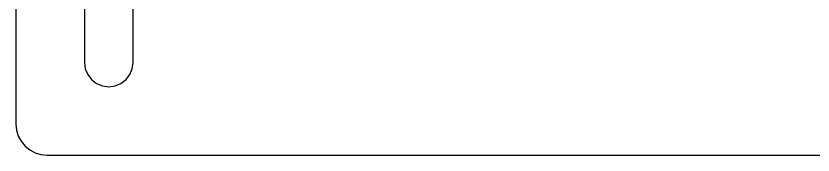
# Model space of a CAD drawing. Extents: x -257 to 298, y -311 to 343.
# Drawn here: x -257.4 to -82.9, y -110.8 to -80.3 of the extents above; entities that cross this region are included whole.
import ezdxf

# ---------------------------------------------------------------- set-up
doc = ezdxf.new("R2010")
doc.units = 0

msp = doc.modelspace()

# ---------------------------------------------------------------- linework, layer by layer
at = {"layer": 'Layer 1'}
for p, q in [((-257.386, 153.382), (-257.386, -104.004)), ((-242.4, -63.3641), (-242.4, -90.4574)), ((-231.733, -90.4574), (-231.733, -63.3641)), ((-242.4, -90.4573), (-242.215373, -91.84886)), ((-231.917936, -91.84886), (-231.73332, -90.4573)), ((-242.215373, -91.84886), (-241.685452, -93.123965)), ((-232.447851, -93.123965), (-231.917936, -91.84886)), ((-241.685452, -93.123965), (-240.846134, -94.220437)), ((-233.287167, -94.220437), (-232.447851, -93.123965)), ((-240.846134, -94.220437), (-239.733315, -95.076099)), ((-239.733315, -95.076099), (-238.435881, -95.611997)), ((-238.435881, -95.611997), (-237.06665, -95.79063)), ((-237.06665, -95.79063), (-235.697419, -95.611997)), ((-235.697419, -95.611997), (-234.399985, -95.076099)), ((-234.399985, -95.076099), (-233.287167, -94.220437)), ((-257.386, -104.004), (-257.25465, -105.331582)), ((-257.25465, -105.331582), (-256.870411, -106.596041)), ((-256.870411, -106.596041), (-256.248001, -107.761847)), ((-256.248001, -107.761847), (-255.402138, -108.793468)), ((-255.402138, -108.793468), (-254.370517, -109.639331)), ((-254.370517, -109.639331), (-253.204711, -110.261741)), ((-253.204711, -110.261741), (-251.940252, -110.64598)), ((-251.940252, -110.64598), (-250.61267, -110.77733)), ((-250.613, -110.777), (250.613, -110.777))]:
    msp.add_line(p, q, dxfattribs=at)

doc.saveas('drawing.dxf')
